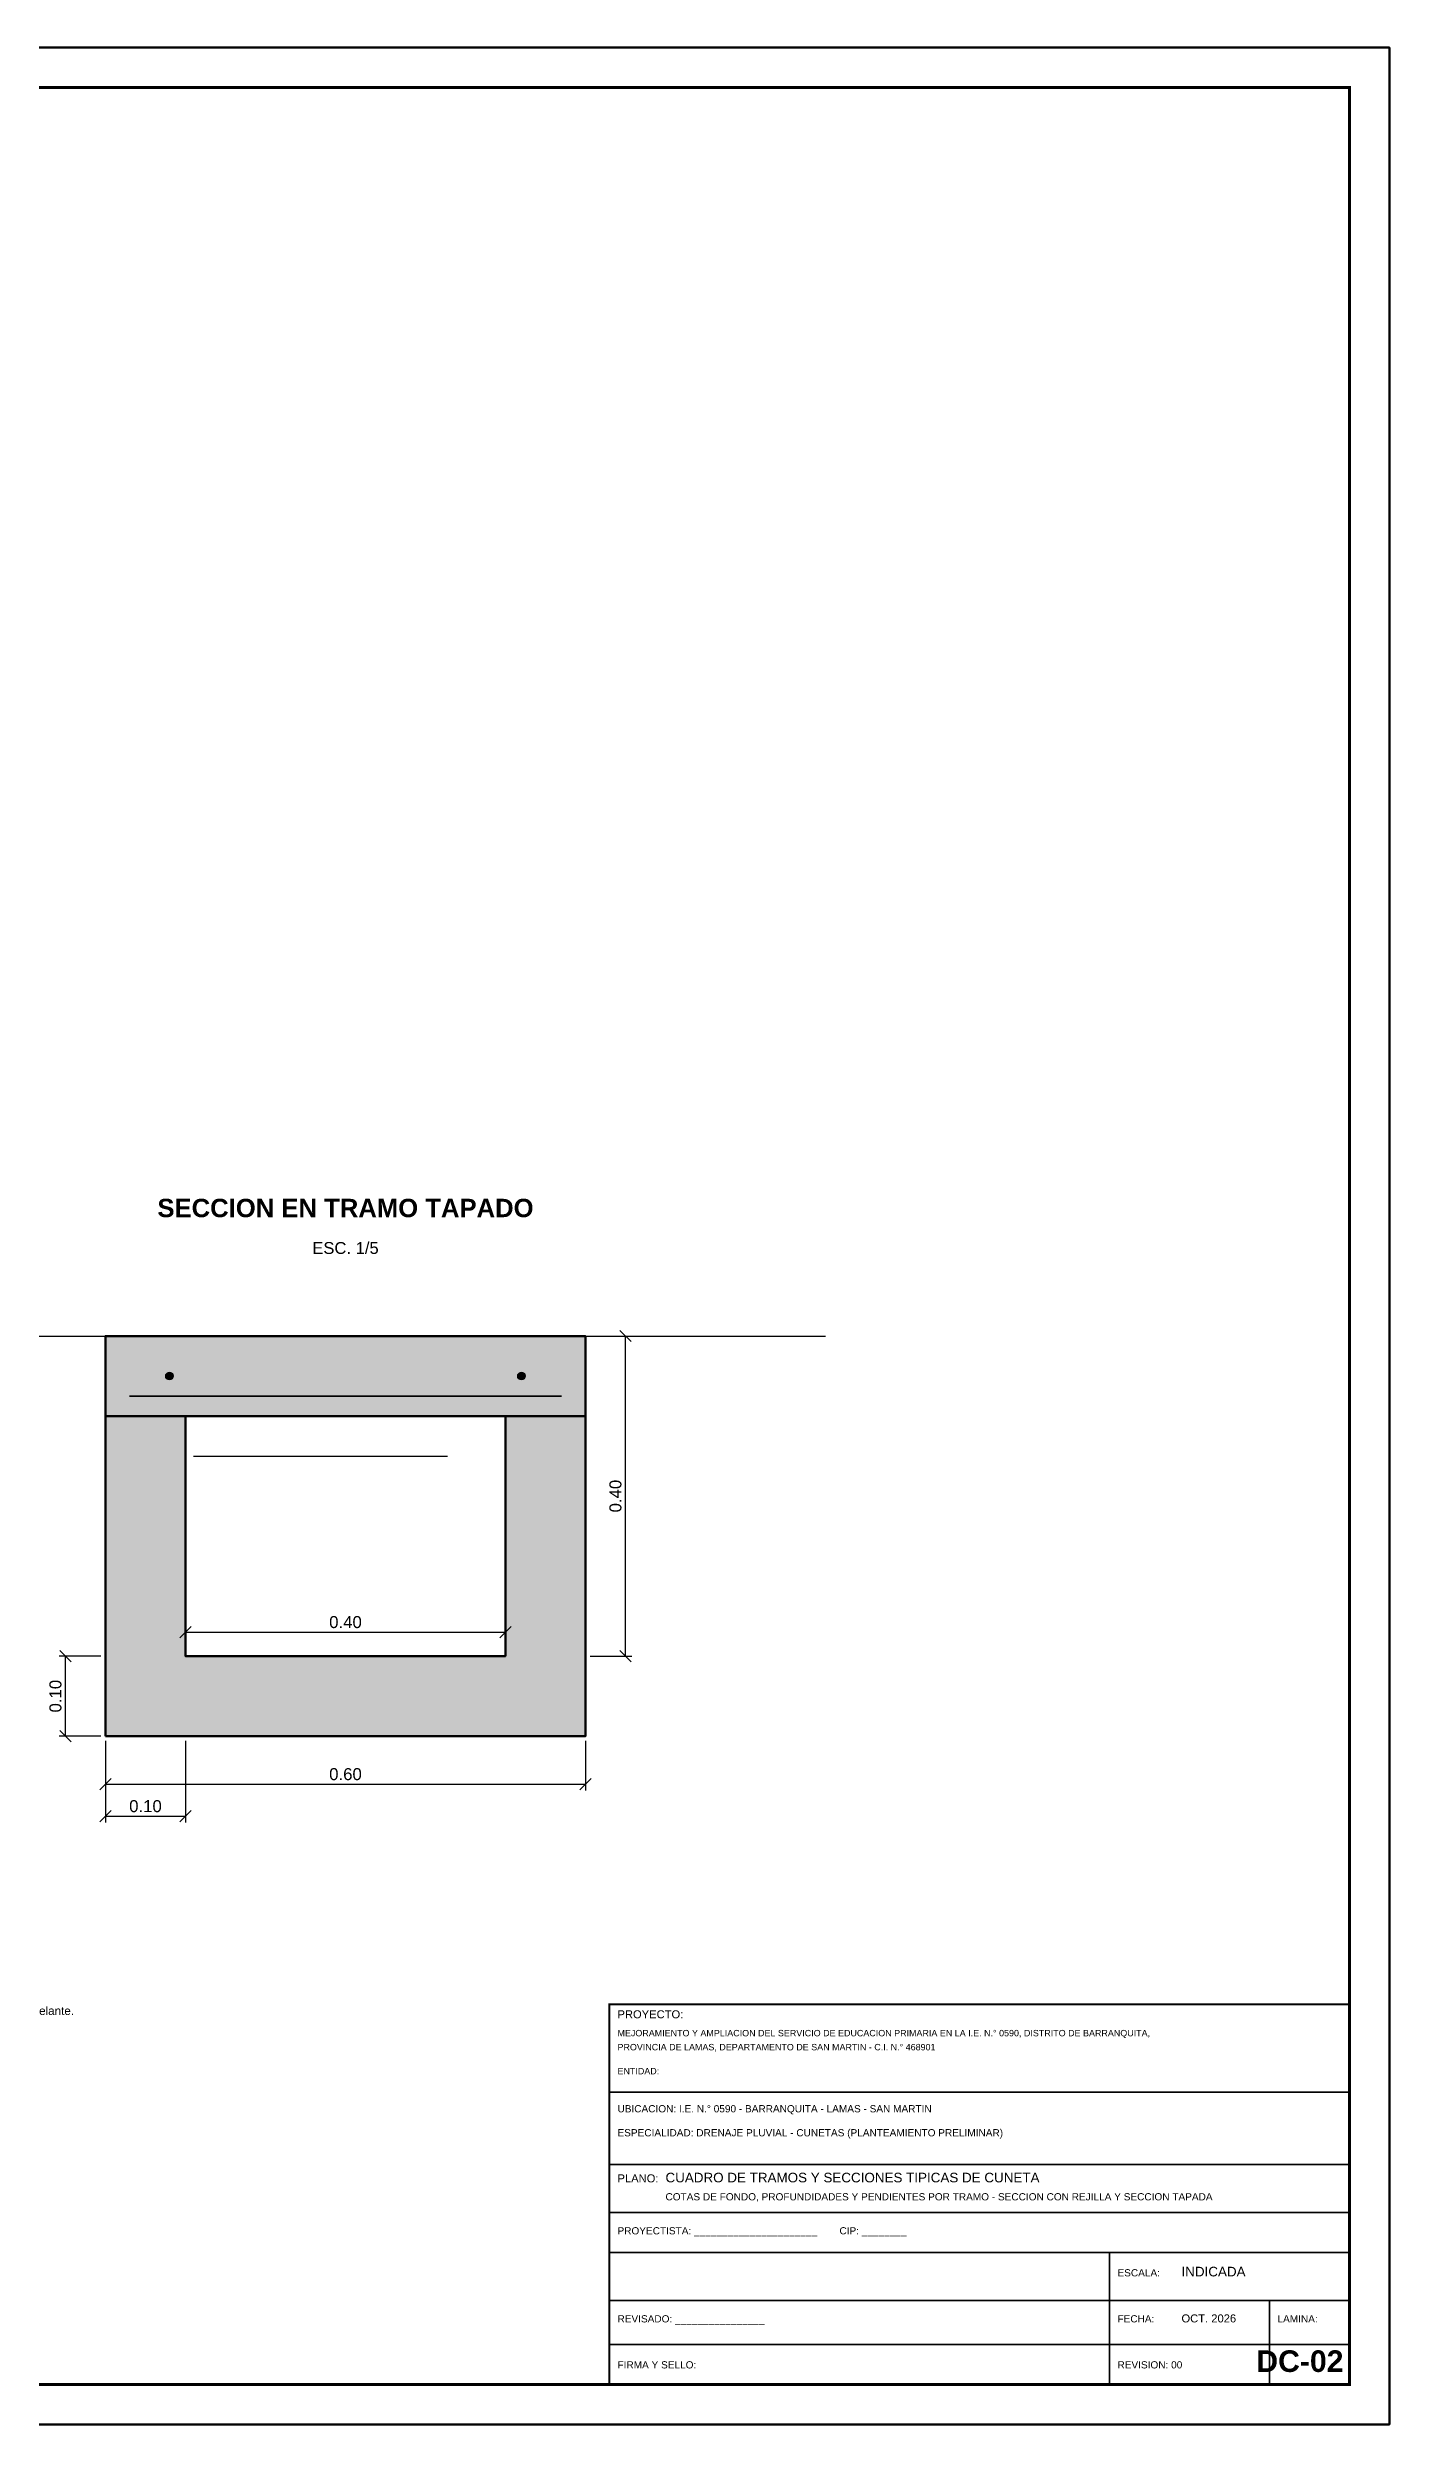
# Model space of a CAD drawing. Header units: metres. Extents: x 354768 to 355417, y 9249536 to 9250102.
# Drawn here: x 354801.028 to 354802.705, y 9249536 to 9249538.97 of the extents above; entities that cross this region are included whole.
import ezdxf
from ezdxf.enums import TextEntityAlignment as Align

# ---------------------------------------------------------------- set-up
doc = ezdxf.new("R2010")
doc.units = ezdxf.units.M
doc.header["$LTSCALE"] = 0.25
doc.linetypes.add('DASHED', pattern=[1.524, 1.27, -0.254])
for name, color, linetype, lineweight in [('ACERO', 1, 'CONTINUOUS', 35), ('AGUA', 150, 'DASHED', 25), ('CONCRETO', 250, 'CONTINUOUS', 50), ('COTAS', 94, 'CONTINUOUS', 18), ('MARCO', 7, 'CONTINUOUS', 50), ('ROTULO', 7, 'CONTINUOUS', 35), ('TERRENO', 7, 'CONTINUOUS', 30), ('TITULOS', 160, 'CONTINUOUS', 35)]:
    doc.layers.add(name, color=color, linetype=linetype, lineweight=lineweight)
for name, color, linetype in [('ACERO-PUNTOS', 5, 'CONTINUOUS'), ('ROTULO-TEXTO', 7, 'CONTINUOUS'), ('TEXTOS', 7, 'CONTINUOUS'), ('TEXTOS-NOTAS', 7, 'CONTINUOUS')]:
    doc.layers.add(name, color=color, linetype=linetype)
doc.layers.add('CONCRETO-ACHURADO', color=8, linetype='CONTINUOUS', true_color=0xe2e2e2)
doc.styles.get("Standard").update_dxf_attribs({"font": 'arial.ttf'})
doc.styles.add('TITULOS', font='arialbd.ttf')
doc.dimstyles.new('COT-5', dxfattribs={"dimscale": 0.005, "dimtxt": 3, "dimasz": 2.2, "dimexe": 1.6, "dimexo": 1.2, "dimgap": 1, "dimtad": 1, "dimzin": 0, "dimdsep": 46, "dimtxsty": 'Standard', "dimtsz": 1.4, "dimcen": 2.5, "dimclrd": 256, "dimclre": 256, "dimclrt": 7, "dimazin": 3, "dimtfac": 1, "dimtmove": 0, "dimatfit": 3})

# ---------------------------------------------------------------- blocks, each defined once
blk = doc.blocks.new('ACERO-38')
at = {"layer": 'ACERO-PUNTOS'}
h = blk.add_hatch(color=5, dxfattribs=at)
h.dxf.hatch_style = 1
h.paths.add_polyline_path([(-0.00475, 0, 1), (0.00475, 0, 1)])
at = {"layer": 'ACERO-PUNTOS', "color": 5}
blk.add_circle((0, 0), 0.00475, dxfattribs=at)

msp = doc.modelspace()

# ---------------------------------------------------------------- hatches: boundary and pattern name
at = {"layer": 'CONCRETO-ACHURADO', "true_color": 0xe2e2e2}
h = msp.add_hatch(color=7, dxfattribs=at)
h.dxf.hatch_style = 1
h.paths.add_polyline_path([(354801.1, 9249537.26), (354801.7, 9249537.26), (354801.7, 9249537.36), (354801.1, 9249537.36)])
h = msp.add_hatch(color=7, dxfattribs=at)
h.dxf.hatch_style = 1
h.paths.add_polyline_path([(354801.1, 9249536.86), (354801.7, 9249536.86), (354801.7, 9249537.26), (354801.6, 9249537.26), (354801.6, 9249536.96), (354801.2, 9249536.96), (354801.2, 9249537.26), (354801.1, 9249537.26)])

# ---------------------------------------------------------------- linework, layer by layer
at = {"layer": 'ACERO'}
msp.add_line((354801.13, 9249537.285), (354801.67, 9249537.285), dxfattribs=at)
at = {"layer": 'AGUA'}
msp.add_line((354801.21, 9249537.21), (354801.59, 9249537.21), dxfattribs=at)
at = {"layer": 'CONCRETO'}
for points in [[(354801.1, 9249537.26), (354801.7, 9249537.26), (354801.7, 9249537.36), (354801.1, 9249537.36)], [(354801.1, 9249536.86), (354801.7, 9249536.86), (354801.7, 9249537.26), (354801.6, 9249537.26), (354801.6, 9249536.96), (354801.2, 9249536.96), (354801.2, 9249537.26), (354801.1, 9249537.26)]]:
    msp.add_lwpolyline(points, close=True, dxfattribs=at)
at = {"layer": 'MARCO'}
msp.add_lwpolyline([(354798.5, 9249536), (354802.705, 9249536), (354802.705, 9249538.97), (354798.5, 9249538.97)], close=True, dxfattribs=at)
at = {"layer": 'MARCO', "const_width": 0.004}
msp.add_lwpolyline([(354798.625, 9249536.05), (354802.655, 9249536.05), (354802.655, 9249538.92), (354798.625, 9249538.92)], close=True, dxfattribs=at)
at = {"layer": 'ROTULO'}
for p, q in [((354801.73, 9249536.415), (354802.655, 9249536.415)), ((354801.73, 9249536.325), (354802.655, 9249536.325)), ((354801.73, 9249536.265), (354802.655, 9249536.265)), ((354801.73, 9249536.215), (354802.655, 9249536.215)), ((354802.355, 9249536.215), (354802.355, 9249536.05)), ((354801.73, 9249536.155), (354802.655, 9249536.155)), ((354802.555, 9249536.155), (354802.555, 9249536.05)), ((354801.73, 9249536.1), (354802.655, 9249536.1))]:
    msp.add_line(p, q, dxfattribs=at)
at = {"layer": 'ROTULO', "const_width": 0.0025}
msp.add_lwpolyline([(354801.73, 9249536.05), (354802.655, 9249536.05), (354802.655, 9249536.525), (354801.73, 9249536.525)], close=True, dxfattribs=at)
at = {"layer": 'TERRENO'}
for p, q in [((354800.8, 9249537.36), (354801.1, 9249537.36)), ((354801.7, 9249537.36), (354802, 9249537.36))]:
    msp.add_line(p, q, dxfattribs=at)

# ---------------------------------------------------------------- block references
for p in [(354801.18, 9249537.31), (354801.62, 9249537.31)]:
    msp.add_blockref('ACERO-38', p)

# ---------------------------------------------------------------- texts
at = {"layer": 'ROTULO-TEXTO'}
for s, height, p in [('MEJORAMIENTO Y AMPLIACION DEL SERVICIO DE EDUCACION PRIMARIA EN LA I.E. N.° 0590, DISTRITO DE BARRANQUITA,', 0.008, (354801.74, 9249536.485)), ('PROYECTO:', 0.01, (354801.74, 9249536.5075)), ('PROVINCIA DE LAMAS, DEPARTAMENTO DE SAN MARTIN - C.I. N.° 468901', 0.008, (354801.74, 9249536.4675)), ('ENTIDAD:', 0.008, (354801.74, 9249536.4375)), ('UBICACION: I.E. N.° 0590 - BARRANQUITA - LAMAS - SAN MARTIN', 0.009, (354801.74, 9249536.39)), ('ESPECIALIDAD: DRENAJE PLUVIAL - CUNETAS (PLANTEAMIENTO PRELIMINAR)', 0.009, (354801.74, 9249536.36)), ('PLANO:', 0.01, (354801.74, 9249536.3025)), ('CUADRO DE TRAMOS Y SECCIONES TIPICAS DE CUNETA', 0.012, (354801.8, 9249536.3025)), ('COTAS DE FONDO, PROFUNDIDADES Y PENDIENTES POR TRAMO - SECCION CON REJILLA Y SECCION TAPADA', 0.009, (354801.8, 9249536.28)), ('PROYECTISTA: ______________________        CIP: ________', 0.009, (354801.74, 9249536.2375)), ('ESCALA:', 0.009, (354802.365, 9249536.185)), ('INDICADA', 0.012, (354802.445, 9249536.185)), ('REVISADO: ________________', 0.009, (354801.74, 9249536.1275)), ('FECHA:', 0.009, (354802.365, 9249536.1275)), ('OCT. 2026', 0.01, (354802.445, 9249536.1275)), ('LAMINA:', 0.009, (354802.565, 9249536.1275)), ('FIRMA Y SELLO:', 0.009, (354801.74, 9249536.07)), ('REVISION: 00', 0.009, (354802.365, 9249536.07))]:
    msp.add_text(s, height=height, dxfattribs=at).set_placement(p)
at = {"layer": 'TEXTOS'}
msp.add_text('ESC. 1/5', height=0.01485, dxfattribs=at).set_placement((354801.4, 9249537.47), align=Align.MIDDLE_CENTER)
at = {"layer": 'TEXTOS-NOTAS'}
msp.add_text('6. Acero solo en cunetas con h >= 0.40 m (de la rejilla al fondo) y en tramos tapados; con h < 0.40 m, concreto simple. Corte de cada seccion en DC-12 en adelante.', height=0.0104, dxfattribs=at).set_placement((354800, 9249536.5117))
at = {"layer": 'TITULOS', "style": 'TITULOS'}
msp.add_text('SECCION EN TRAMO TAPADO', height=0.02295, dxfattribs=at).set_placement((354801.4, 9249537.52), align=Align.MIDDLE_CENTER)
msp.add_text('DC-02', height=0.027, dxfattribs=at).set_placement((354802.6475, 9249536.0575), align=Align.BOTTOM_RIGHT)

# ---------------------------------------------------------------- dimensions: what is measured, and where the dimension line sits
at = {"layer": 'COTAS'}
for base, p1, p2 in [((354801.75, 9249536.96), (354801.7, 9249536.96), (354801.7, 9249537.36)), ((354801.05, 9249536.86), (354801.1, 9249536.86), (354801.1, 9249536.96))]:
    msp.add_linear_dim(base=base, p1=p1, p2=p2, angle=90, dimstyle='COT-5', dxfattribs=at).render()
for base, p1, p2 in [((354801.2, 9249536.99), (354801.2, 9249536.96), (354801.6, 9249536.96)), ((354801.1, 9249536.8), (354801.1, 9249536.86), (354801.7, 9249536.86)), ((354801.1, 9249536.76), (354801.1, 9249536.86), (354801.2, 9249536.86))]:
    msp.add_linear_dim(base=base, p1=p1, p2=p2, dimstyle='COT-5', dxfattribs=at).render()

doc.saveas('drawing.dxf')
